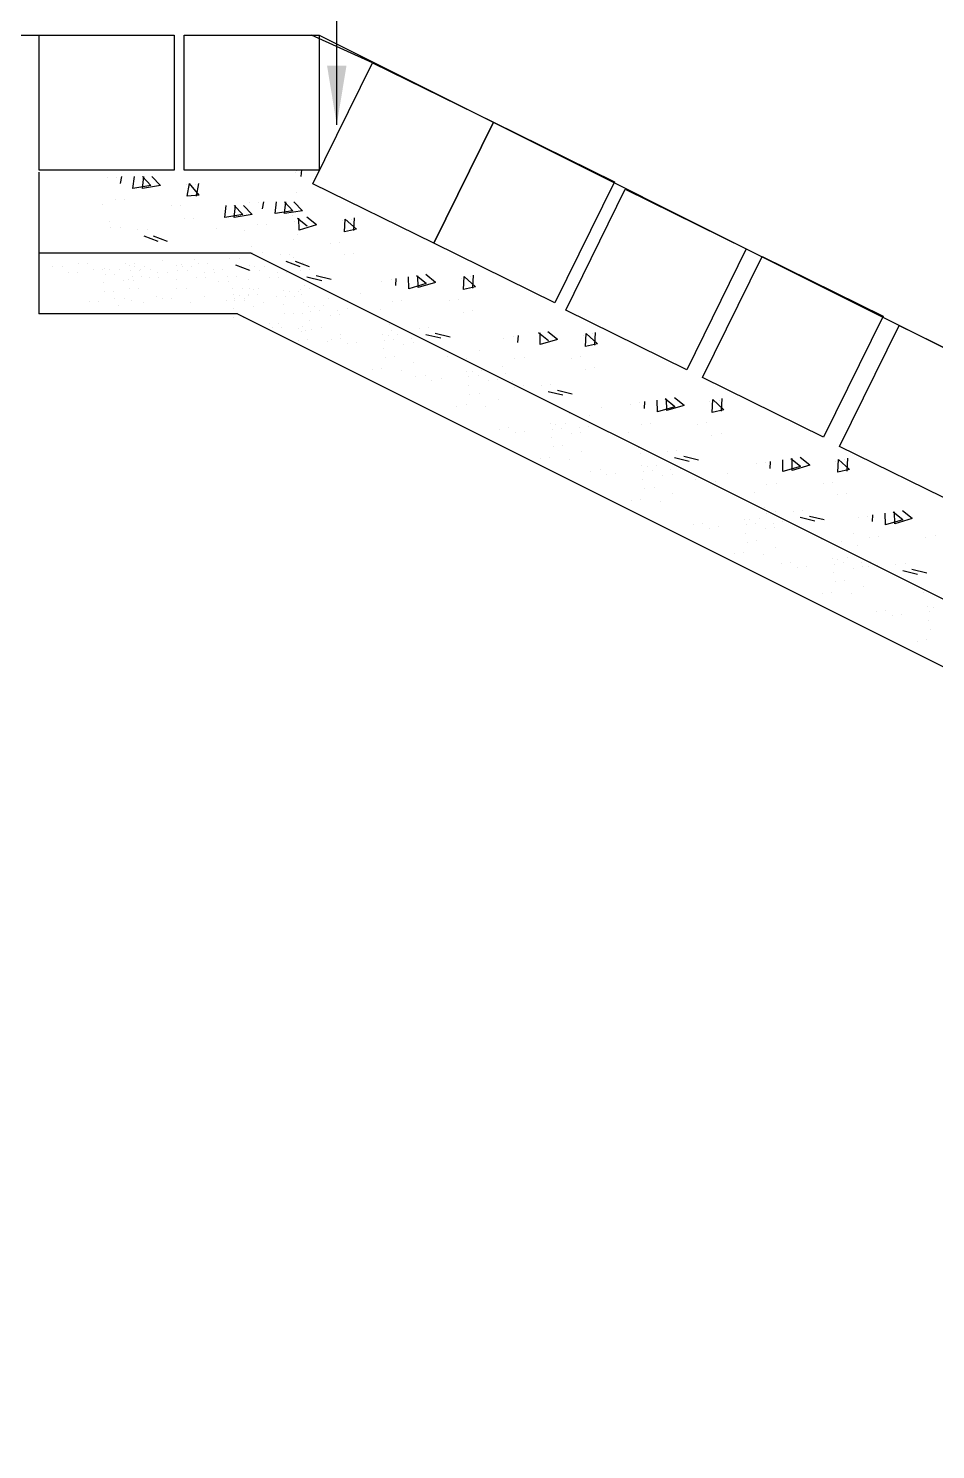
# Model space of a CAD drawing. Header units: metres. Extents: x -98554 to 27544620, y -161930 to 5264560.
# Drawn here: x 19553 to 21861, y 284150 to 287765 of the extents above; entities that cross this region are included whole.
import ezdxf

# ---------------------------------------------------------------- set-up
doc = ezdxf.new("R2010")
doc.units = ezdxf.units.M
doc.header["$LTSCALE"] = 15
doc.header["$MEASUREMENT"] = 0
doc.layers.add('LINE', color=7, linetype='CONTINUOUS')
doc.styles.add('BIG', font='ROMANT.SHX')
doc.dimstyles.new('ISO-25', dxfattribs={"dimtxt": 250, "dimasz": 2.5, "dimexe": 1.25, "dimexo": 0.625, "dimtad": 1, "dimtxsty": 'BIG', "dimcen": 2.5, "dimadec": 0, "dimazin": 0, "dimtfac": 1, "dimtmove": 0, "dimatfit": 3, "dimfxl": 1, "dimarcsym": 0})

msp = doc.modelspace()

# ---------------------------------------------------------------- linework, layer by layer
at = {"layer": 'LINE'}
for p, q in [((17267.229, 287747.78), (19580.367, 287747.78)), ((20428.779, 287677.87), (20273.671, 287747.78)), ((20292.469, 287747.78), (27489.468, 284149.532)), ((19579.567, 287399.007), (19579.567, 287038.91)), ((20232.981, 287399.289), (20232.981, 287399.289)), ((20235.649, 287402.89), (20235.649, 287402.89)), ((20246.796, 287387.903), (20248.729, 287405.497)), ((19753.773, 287386.366), (19753.773, 287386.366)), ((19777.696, 287386.366), (19777.696, 287386.366)), ((19787.72, 287370.606), (19790.931, 287388.012)), ((19864.864, 287365.15), (19819.113, 287358.055)), ((19819.122, 287358.043), (19822.609, 287388.012)), ((19864.864, 287365.15), (19842.928, 287388.012)), ((19888.787, 287365.15), (19843.035, 287358.055)), ((19843.045, 287358.043), (19846.531, 287388.012)), ((19888.787, 287365.15), (19866.85, 287388.012)), ((19955.102, 287367.434), (19955.102, 287367.434)), ((19957, 287338.325), (19962.948, 287370.57)), ((19987.739, 287341.03), (19962.939, 287370.586)), ((19979.025, 287367.434), (19979.025, 287367.434)), ((19980.923, 287338.325), (19986.871, 287370.57)), ((19774.101, 287330.817), (19774.101, 287330.817)), ((19798.023, 287330.817), (19798.023, 287330.817)), ((19987.739, 287341.03), (19956.991, 287338.34)), ((20236.113, 287347.227), (20236.113, 287347.227)), ((19740.774, 287315.937), (19740.774, 287315.937)), ((19916.76, 287313.897), (19916.76, 287313.897)), ((19940.683, 287313.897), (19940.683, 287313.897)), ((20098.198, 287291.335), (20052.447, 287284.239)), ((20052.457, 287284.228), (20055.943, 287314.197)), ((20098.198, 287291.335), (20076.262, 287314.197)), ((20122.121, 287291.335), (20076.37, 287284.239)), ((20076.379, 287284.228), (20079.866, 287314.197)), ((20122.121, 287291.335), (20100.185, 287314.197)), ((20115.122, 287322.191), (20115.122, 287322.191)), ((20139.045, 287322.191), (20139.045, 287322.191)), ((20149.069, 287306.432), (20152.28, 287323.838)), ((20226.213, 287300.976), (20180.462, 287293.88)), ((20180.472, 287293.869), (20183.958, 287323.838)), ((20226.213, 287300.976), (20204.277, 287323.838)), ((20250.136, 287300.976), (20204.385, 287293.88)), ((20204.394, 287293.869), (20207.881, 287323.838)), ((20225.947, 287289.833), (20225.947, 287289.833)), ((20250.136, 287300.976), (20228.2, 287323.838)), ((19759.778, 287274.317), (19759.778, 287274.317)), ((19762.869, 287259.315), (19762.869, 287259.315)), ((19786.792, 287259.315), (19786.792, 287259.315)), ((19831.838, 287254.483), (19831.838, 287254.483)), ((19855.761, 287254.483), (19855.761, 287254.483)), ((19949.171, 287281.153), (19949.171, 287281.153)), ((19973.094, 287281.153), (19973.094, 287281.153)), ((20031.357, 287257.001), (20031.357, 287257.001)), ((20135.45, 287266.642), (20135.45, 287266.642)), ((20159.372, 287266.642), (20159.372, 287266.642)), ((20230.123, 287275.096), (20230.123, 287275.096)), ((20262.519, 287261.982), (20237.786, 287281.785)), ((20241.814, 287252.088), (20241.359, 287282.256)), ((20286.237, 287265.104), (20241.803, 287252.098)), ((20286.237, 287265.104), (20261.504, 287284.908)), ((20351.687, 287276.024), (20351.687, 287276.024)), ((20387.491, 287254.106), (20357.357, 287247.426)), ((20357.368, 287247.412), (20359.057, 287280.158)), ((20387.491, 287254.106), (20359.045, 287280.172)), ((20375.405, 287279.147), (20375.405, 287279.147)), ((20381.086, 287250.534), (20382.775, 287283.28)), ((19883.193, 287222.62), (19847.174, 287236.447)), ((19907.116, 287222.62), (19871.097, 287236.447)), ((20102.123, 287251.763), (20102.123, 287251.763)), ((20227.357, 287227.547), (20227.357, 287227.547)), ((20237.607, 287239.649), (20237.607, 287239.649)), ((20320.661, 287217.941), (20320.661, 287217.941)), ((20344.379, 287221.063), (20344.379, 287221.063)), ((20119.799, 287193.237), (19579.567, 287193.237)), ((20065.172, 287180.668), (20065.172, 287180.668)), ((20089.095, 287180.668), (20089.095, 287180.668)), ((20119.799, 287193.237), (23581.082, 285462.717)), ((20121.127, 287210.143), (20121.127, 287210.143)), ((20124.218, 287195.14), (20124.218, 287195.14)), ((20148.141, 287195.14), (20148.141, 287195.14)), ((20193.187, 287190.309), (20193.187, 287190.309)), ((20217.11, 287190.309), (20217.11, 287190.309)), ((20227.746, 287183.26), (20227.746, 287183.26)), ((20357.068, 287189.707), (20357.068, 287189.707)), ((20380.786, 287192.83), (20380.786, 287192.83)), ((19615.218, 287158.431), (19615.218, 287158.431)), ((19639.141, 287158.431), (19639.141, 287158.431)), ((19654.163, 287143.766), (19654.163, 287143.766)), ((19678.086, 287143.766), (19678.086, 287143.766)), ((19679.458, 287166.452), (19679.458, 287166.452)), ((19703.381, 287166.452), (19703.381, 287166.452)), ((19718.403, 287151.787), (19718.403, 287151.787)), ((19742.326, 287151.787), (19742.326, 287151.787)), ((19745.523, 287154.9), (19745.523, 287154.9)), ((19759.719, 287151.219), (19759.719, 287151.219)), ((19783.641, 287151.219), (19783.641, 287151.219)), ((19799.908, 287166.452), (19799.908, 287166.452)), ((19809.763, 287162.922), (19809.763, 287162.922)), ((19812.854, 287147.919), (19812.854, 287147.919)), ((19823.831, 287166.452), (19823.831, 287166.452)), ((19823.958, 287159.241), (19823.958, 287159.241)), ((19836.776, 287147.919), (19836.776, 287147.919)), ((19838.853, 287151.787), (19838.853, 287151.787)), ((19847.881, 287159.241), (19847.881, 287159.241)), ((19862.776, 287151.787), (19862.776, 287151.787)), ((19893.244, 287174.682), (19893.244, 287174.682)), ((19930.213, 287162.922), (19930.213, 287162.922)), ((19933.304, 287147.919), (19933.304, 287147.919)), ((19942.646, 287163.242), (19942.646, 287163.242)), ((19944.408, 287159.241), (19944.408, 287159.241)), ((19957.226, 287147.919), (19957.226, 287147.919)), ((19968.331, 287159.241), (19968.331, 287159.241)), ((19975.973, 287178.121), (19975.973, 287178.121)), ((19984.598, 287166.452), (19984.598, 287166.452)), ((20008.521, 287166.452), (20008.521, 287166.452)), ((20023.543, 287151.787), (20023.543, 287151.787)), ((20047.466, 287151.787), (20047.466, 287151.787)), ((20116.528, 287148.805), (20080.508, 287162.631)), ((20114.902, 287162.922), (20114.902, 287162.922)), ((20117.993, 287147.919), (20117.993, 287147.919)), ((20129.098, 287159.241), (20129.098, 287159.241)), ((20141.916, 287147.919), (20141.916, 287147.919)), ((20153.021, 287159.241), (20153.021, 287159.241)), ((20244.543, 287158.446), (20208.523, 287172.272)), ((20225.649, 287166.955), (20225.649, 287166.955)), ((20268.465, 287158.446), (20232.446, 287172.272)), ((20244.22, 287147.951), (20244.22, 287147.951)), ((20249.508, 287168.699), (20249.508, 287168.699)), ((20267.938, 287151.073), (20267.938, 287151.073)), ((19744.192, 287119.132), (19744.192, 287119.132)), ((19748.614, 287139.897), (19748.614, 287139.897)), ((19772.536, 287139.897), (19772.536, 287139.897)), ((19796.161, 287123.636), (19796.161, 287123.636)), ((19808.432, 287127.154), (19808.432, 287127.154)), ((19817.583, 287135.066), (19817.583, 287135.066)), ((19820.084, 287123.636), (19820.084, 287123.636)), ((19841.505, 287135.066), (19841.505, 287135.066)), ((19860.401, 287131.658), (19860.401, 287131.658)), ((19881.823, 287143.088), (19881.823, 287143.088)), ((19884.324, 287131.658), (19884.324, 287131.658)), ((19905.745, 287143.088), (19905.745, 287143.088)), ((19928.882, 287127.154), (19928.882, 287127.154)), ((19980.851, 287131.658), (19980.851, 287131.658)), ((20002.273, 287143.088), (20002.273, 287143.088)), ((20004.774, 287131.658), (20004.774, 287131.658)), ((20026.195, 287143.088), (20026.195, 287143.088)), ((20037.526, 287122.017), (20037.526, 287122.017)), ((20058.947, 287133.447), (20058.947, 287133.447)), ((20061.449, 287122.017), (20061.449, 287122.017)), ((20082.87, 287133.447), (20082.87, 287133.447)), ((20113.572, 287127.154), (20113.572, 287127.154)), ((20165.541, 287131.658), (20165.541, 287131.658)), ((20186.962, 287143.088), (20186.962, 287143.088)), ((20189.464, 287131.658), (20189.464, 287131.658)), ((20210.885, 287143.088), (20210.885, 287143.088)), ((20254.593, 287110.508), (20254.593, 287110.508)), ((20299.295, 287123.064), (20261.779, 287132.071)), ((20323.013, 287126.186), (20285.497, 287135.193)), ((20452.336, 287122.275), (20452.336, 287122.275)), ((20476.054, 287125.398), (20476.054, 287125.398)), ((20488.05, 287111.082), (20488.961, 287128.758)), ((20520.823, 287102.725), (20520.368, 287132.893)), ((20565.246, 287115.741), (20520.812, 287102.735)), ((20565.246, 287115.741), (20540.513, 287135.545)), ((20544.541, 287105.847), (20544.086, 287136.015)), ((20588.964, 287118.864), (20544.53, 287105.857)), ((20588.964, 287118.864), (20564.231, 287138.667)), ((20654.414, 287129.784), (20654.414, 287129.784)), ((20690.218, 287107.866), (20660.084, 287101.185)), ((20660.095, 287101.171), (20661.784, 287133.917)), ((20690.218, 287107.866), (20661.772, 287133.931)), ((20678.132, 287132.906), (20678.132, 287132.906)), ((20683.813, 287104.294), (20685.502, 287137.04)), ((19745.773, 287095.7), (19745.773, 287095.7)), ((19769.696, 287095.7), (19769.696, 287095.7)), ((19772.867, 287078.42), (19772.867, 287078.42)), ((19796.79, 287078.42), (19796.79, 287078.42)), ((19810.013, 287103.721), (19810.013, 287103.721)), ((19815.279, 287073.838), (19815.279, 287073.838)), ((19833.935, 287103.721), (19833.935, 287103.721)), ((19879.519, 287081.859), (19879.519, 287081.859)), ((19893.317, 287078.42), (19893.317, 287078.42)), ((19917.24, 287078.42), (19917.24, 287078.42)), ((19930.463, 287103.721), (19930.463, 287103.721)), ((19954.385, 287103.721), (19954.385, 287103.721)), ((19999.969, 287081.859), (19999.969, 287081.859)), ((20056.643, 287072.218), (20056.643, 287072.218)), ((20072.928, 287102.278), (20072.928, 287102.278)), ((20075.217, 287089.106), (20075.217, 287089.106)), ((20078.007, 287078.42), (20078.007, 287078.42)), ((20078.308, 287074.103), (20078.308, 287074.103)), ((20089.413, 287085.426), (20089.413, 287085.426)), ((20096.851, 287102.278), (20096.851, 287102.278)), ((20101.93, 287078.42), (20101.93, 287078.42)), ((20102.231, 287074.103), (20102.231, 287074.103)), ((20111.873, 287087.613), (20111.873, 287087.613)), ((20113.336, 287085.426), (20113.336, 287085.426)), ((20115.152, 287103.721), (20115.152, 287103.721)), ((20126.578, 287100.867), (20126.578, 287100.867)), ((20135.795, 287087.613), (20135.795, 287087.613)), ((20139.075, 287103.721), (20139.075, 287103.721)), ((20184.658, 287081.859), (20184.658, 287081.859)), ((20203.232, 287098.747), (20203.232, 287098.747)), ((20206.323, 287083.745), (20206.323, 287083.745)), ((20217.428, 287095.067), (20217.428, 287095.067)), ((20230.246, 287083.745), (20230.246, 287083.745)), ((20241.351, 287095.067), (20241.351, 287095.067)), ((20244.212, 287100.322), (20244.212, 287100.322)), ((20248.183, 287089.316), (20248.183, 287089.316)), ((20267.93, 287103.444), (20267.93, 287103.444)), ((20315.516, 287076.848), (20315.516, 287076.848)), ((20365.989, 287071.953), (20365.989, 287071.953)), ((20397.088, 287091.055), (20397.088, 287091.055)), ((20503.458, 287072.978), (20503.458, 287072.978)), ((20623.388, 287071.7), (20623.388, 287071.7)), ((20647.106, 287074.823), (20647.106, 287074.823)), ((20084.803, 287038.91), (19579.567, 287038.91)), ((19708.628, 287070.399), (19708.628, 287070.399)), ((19732.55, 287070.399), (19732.55, 287070.399)), ((19781.952, 287058.958), (19781.952, 287058.958)), ((19846.192, 287066.98), (19846.192, 287066.98)), ((19966.642, 287066.98), (19966.642, 287066.98)), ((20073.887, 287053.338), (20073.887, 287053.338)), ((20084.803, 287038.91), (23544.114, 285309.375)), ((20125.856, 287057.842), (20125.856, 287057.842)), ((20151.332, 287066.98), (20151.332, 287066.98)), ((20201.902, 287062.979), (20201.902, 287062.979)), ((20203.482, 287039.547), (20203.482, 287039.547)), ((20227.405, 287039.547), (20227.405, 287039.547)), ((20249.919, 287039.316), (20249.919, 287039.316)), ((20253.871, 287067.483), (20253.871, 287067.483)), ((20266.13, 287058.484), (20266.13, 287058.484)), ((20271.153, 287044.013), (20271.153, 287044.013)), ((20280.685, 287056.688), (20280.685, 287056.688)), ((20294.871, 287047.136), (20294.871, 287047.136)), ((20304.403, 287059.81), (20304.403, 287059.81)), ((20340.162, 287048.225), (20340.162, 287048.225)), ((20344.134, 287037.219), (20344.134, 287037.219)), ((20363.88, 287051.347), (20363.88, 287051.347)), ((20448.641, 287050.753), (20448.641, 287050.753)), ((20479.74, 287069.855), (20479.74, 287069.855)), ((20659.795, 287043.467), (20659.795, 287043.467)), ((20683.513, 287046.589), (20683.513, 287046.589)), ((20075.467, 287029.906), (20075.467, 287029.906)), ((20099.39, 287029.906), (20099.39, 287029.906)), ((20166.337, 287014.246), (20166.337, 287014.246)), ((20173.593, 287004.605), (20173.593, 287004.605)), ((20190.26, 287014.246), (20190.26, 287014.246)), ((20197.515, 287004.605), (20197.515, 287004.605)), ((20239.661, 287002.805), (20239.661, 287002.805)), ((20249.587, 287006.016), (20249.587, 287006.016)), ((20269.479, 287022.848), (20269.479, 287022.848)), ((20274.105, 286999.822), (20274.105, 286999.822)), ((20297.823, 287002.945), (20297.823, 287002.945)), ((20320.416, 287034.097), (20320.416, 287034.097)), ((20472.915, 287011.969), (20472.915, 287011.969)), ((20501.655, 287000.621), (20501.655, 287000.621)), ((20546.947, 287001.71), (20546.947, 287001.71)), ((20570.665, 287004.833), (20570.665, 287004.833)), ((20240.58, 286969.89), (20240.58, 286969.89)), ((20246.917, 286993.164), (20246.917, 286993.164)), ((20256.843, 286996.375), (20256.843, 286996.375)), ((20264.298, 286973.012), (20264.298, 286973.012)), ((20314.77, 286968.117), (20314.77, 286968.117)), ((20324.192, 286972.596), (20324.192, 286972.596)), ((20345.87, 286987.22), (20345.87, 286987.22)), ((20347.91, 286975.719), (20347.91, 286975.719)), ((20364.718, 286963.14), (20364.718, 286963.14)), ((20388.436, 286966.262), (20388.436, 286966.262)), ((20453.843, 286986.103), (20453.843, 286986.103)), ((20458.865, 286971.633), (20458.865, 286971.633)), ((20468.397, 286984.307), (20468.397, 286984.307)), ((20477.937, 286997.499), (20477.937, 286997.499)), ((20482.583, 286974.755), (20482.583, 286974.755)), ((20492.115, 286987.43), (20492.115, 286987.43)), ((20527.875, 286975.845), (20527.875, 286975.845)), ((20531.847, 286964.839), (20531.847, 286964.839)), ((20551.593, 286978.967), (20551.593, 286978.967)), ((20602.022, 286976.823), (20564.506, 286985.83)), ((20625.74, 286979.946), (20588.224, 286988.953)), ((20763.024, 286977.083), (20763.024, 286977.083)), ((20786.742, 286980.205), (20786.742, 286980.205)), ((20798.738, 286965.889), (20799.649, 286983.566)), ((20875.934, 286970.549), (20851.201, 286990.352)), ((20855.229, 286960.655), (20854.774, 286990.823)), ((20899.652, 286973.671), (20855.218, 286960.665)), ((20899.652, 286973.671), (20874.919, 286993.475)), ((20965.102, 286984.591), (20965.102, 286984.591)), ((21000.906, 286962.673), (20970.772, 286955.993)), ((20970.783, 286955.979), (20972.472, 286988.725)), ((21000.906, 286962.673), (20972.461, 286988.739)), ((20988.82, 286987.714), (20988.82, 286987.714)), ((20994.501, 286959.101), (20996.19, 286991.847)), ((20457.192, 286950.467), (20457.192, 286950.467)), ((20461.817, 286927.442), (20461.817, 286927.442)), ((20485.535, 286930.564), (20485.535, 286930.564)), ((20508.129, 286961.717), (20508.129, 286961.717)), ((20618.243, 286930.607), (20618.243, 286930.607)), ((20699.815, 286944.815), (20699.815, 286944.815)), ((20814.146, 286927.785), (20814.146, 286927.785)), ((20934.076, 286926.508), (20934.076, 286926.508)), ((20957.794, 286929.63), (20957.794, 286929.63)), ((20428.292, 286897.509), (20428.292, 286897.509)), ((20452.01, 286900.632), (20452.01, 286900.632)), ((20502.483, 286895.737), (20502.483, 286895.737)), ((20533.582, 286914.839), (20533.582, 286914.839)), ((20668.58, 286893.008), (20668.58, 286893.008)), ((20668.716, 286925.712), (20668.716, 286925.712)), ((20683.135, 286891.212), (20683.135, 286891.212)), ((20706.853, 286894.334), (20706.853, 286894.334)), ((20759.329, 286905.561), (20759.329, 286905.561)), ((20790.428, 286924.663), (20790.428, 286924.663)), ((20970.484, 286898.274), (20970.484, 286898.274)), ((20994.201, 286901.397), (20994.201, 286901.397)), ((20538.93, 286879.5), (20538.93, 286879.5)), ((20562.648, 286882.623), (20562.648, 286882.623)), ((20579.456, 286870.044), (20579.456, 286870.044)), ((20603.174, 286873.167), (20603.174, 286873.167)), ((20671.93, 286857.372), (20671.93, 286857.372)), ((20673.603, 286878.537), (20673.603, 286878.537)), ((20697.321, 286881.659), (20697.321, 286881.659)), ((20722.866, 286868.621), (20722.866, 286868.621)), ((20742.613, 286882.749), (20742.613, 286882.749)), ((20746.584, 286871.743), (20746.584, 286871.743)), ((20766.331, 286885.871), (20766.331, 286885.871)), ((20783.603, 286866.777), (20783.603, 286866.777)), ((20812.344, 286855.429), (20812.344, 286855.429)), ((20857.635, 286856.518), (20857.635, 286856.518)), ((20881.353, 286859.641), (20881.353, 286859.641)), ((20676.555, 286834.346), (20676.555, 286834.346)), ((20700.273, 286837.469), (20700.273, 286837.469)), ((20748.32, 286821.744), (20748.32, 286821.744)), ((20788.626, 286852.306), (20788.626, 286852.306)), ((20912.71, 286831.631), (20875.194, 286840.638)), ((20936.428, 286834.753), (20898.912, 286843.76)), ((21153.302, 286789.529), (21152.847, 286819.696)), ((21197.725, 286802.545), (21172.992, 286822.349)), ((21177.02, 286792.651), (21176.565, 286822.819)), ((21221.443, 286805.668), (21196.71, 286825.471)), ((21292.574, 286787.975), (21294.262, 286820.721)), ((21322.697, 286794.669), (21294.251, 286820.735)), ((21310.611, 286819.71), (21310.611, 286819.71)), ((21316.292, 286791.097), (21317.98, 286823.843)), ((20643.03, 286804.413), (20643.03, 286804.413)), ((20666.748, 286807.536), (20666.748, 286807.536)), ((20717.221, 286802.641), (20717.221, 286802.641)), ((20928.932, 286785.415), (20928.932, 286785.415)), ((21010.504, 286799.622), (21010.504, 286799.622)), ((21084.815, 286809.079), (21084.815, 286809.079)), ((21108.533, 286812.202), (21108.533, 286812.202)), ((21120.529, 286797.886), (21121.44, 286815.562)), ((21197.725, 286802.545), (21153.291, 286789.539)), ((21221.443, 286805.668), (21177.009, 286792.661)), ((21286.893, 286816.587), (21286.893, 286816.587)), ((21322.697, 286794.669), (21292.563, 286787.989)), ((20774.66, 286748.713), (20774.66, 286748.713)), ((20880.592, 286759.098), (20880.592, 286759.098)), ((20895.147, 286757.302), (20895.147, 286757.302)), ((20909.333, 286747.749), (20909.333, 286747.749)), ((20918.865, 286760.424), (20918.865, 286760.424)), ((20954.624, 286748.839), (20954.624, 286748.839)), ((20978.342, 286751.961), (20978.342, 286751.961)), ((20979.404, 286780.52), (20979.404, 286780.52)), ((21112.219, 286756.659), (21112.219, 286756.659)), ((21135.937, 286759.781), (21135.937, 286759.781)), ((21255.867, 286758.504), (21255.867, 286758.504)), ((21279.585, 286761.627), (21279.585, 286761.627)), ((20750.942, 286745.591), (20750.942, 286745.591)), ((20791.467, 286736.134), (20791.467, 286736.134)), ((20815.185, 286739.257), (20815.185, 286739.257)), ((20883.942, 286723.462), (20883.942, 286723.462)), ((20885.615, 286744.627), (20885.615, 286744.627)), ((20934.878, 286734.711), (20934.878, 286734.711)), ((20958.596, 286737.833), (20958.596, 286737.833)), ((21081.119, 286737.557), (21081.119, 286737.557)), ((21292.274, 286730.27), (21292.274, 286730.27)), ((21315.992, 286733.393), (21315.992, 286733.393)), ((20878.76, 286673.626), (20878.76, 286673.626)), ((20888.567, 286700.436), (20888.567, 286700.436)), ((20912.285, 286703.559), (20912.285, 286703.559)), ((20960.332, 286687.834), (20960.332, 286687.834)), ((21105.393, 286698.773), (21105.393, 286698.773)), ((21110.416, 286684.302), (21110.416, 286684.302)), ((21134.134, 286687.425), (21134.134, 286687.425)), ((21179.426, 286688.514), (21179.426, 286688.514)), ((21203.144, 286691.637), (21203.144, 286691.637)), ((21258.219, 286666.75), (21220.703, 286675.756)), ((21541.139, 286653.57), (21516.407, 286673.373)), ((20855.042, 286670.504), (20855.042, 286670.504)), ((20929.232, 286668.731), (20929.232, 286668.731)), ((20983.696, 286638.685), (20983.696, 286638.685)), ((21007.414, 286641.807), (21007.414, 286641.807)), ((21113.346, 286652.192), (21113.346, 286652.192)), ((21118.369, 286637.721), (21118.369, 286637.721)), ((21127.901, 286650.396), (21127.901, 286650.396)), ((21142.087, 286640.843), (21142.087, 286640.843)), ((21151.619, 286653.518), (21151.619, 286653.518)), ((21187.378, 286641.933), (21187.378, 286641.933)), ((21234.501, 286663.627), (21196.985, 286672.634)), ((21211.096, 286645.055), (21211.096, 286645.055)), ((21404.511, 286656.982), (21404.511, 286656.982)), ((21428.229, 286660.104), (21428.229, 286660.104)), ((21440.225, 286645.788), (21441.137, 286663.464)), ((21472.998, 286637.431), (21472.543, 286667.599)), ((21517.421, 286650.448), (21472.987, 286637.441)), ((21517.421, 286650.448), (21492.689, 286670.251)), ((21496.716, 286640.554), (21496.261, 286670.721)), ((21541.139, 286653.57), (21496.705, 286640.564)), ((21606.589, 286664.49), (21606.589, 286664.49)), ((21642.393, 286642.572), (21612.259, 286635.891)), ((21612.27, 286635.877), (21613.959, 286668.623)), ((21642.393, 286642.572), (21613.948, 286668.637)), ((21630.307, 286667.612), (21630.307, 286667.612)), ((21635.988, 286639), (21637.677, 286671.746)), ((21024.222, 286629.228), (21024.222, 286629.228)), ((21047.94, 286632.351), (21047.94, 286632.351)), ((21116.696, 286616.556), (21116.696, 286616.556)), ((21167.632, 286627.805), (21167.632, 286627.805)), ((21191.35, 286630.927), (21191.35, 286630.927)), ((21250.722, 286617.411), (21250.722, 286617.411)), ((21301.195, 286612.516), (21301.195, 286612.516)), ((21332.294, 286631.618), (21332.294, 286631.618)), ((21431.915, 286604.561), (21431.915, 286604.561)), ((21455.633, 286607.684), (21455.633, 286607.684)), ((21575.563, 286606.407), (21575.563, 286606.407)), ((21599.281, 286609.529), (21599.281, 286609.529)), ((21111.514, 286566.72), (21111.514, 286566.72)), ((21121.321, 286593.53), (21121.321, 286593.53)), ((21145.039, 286596.653), (21145.039, 286596.653)), ((21193.086, 286580.928), (21193.086, 286580.928)), ((21400.816, 286585.459), (21400.816, 286585.459)), ((21611.971, 286578.173), (21611.971, 286578.173)), ((21635.689, 286581.295), (21635.689, 286581.295)), ((21087.796, 286563.598), (21087.796, 286563.598)), ((21161.986, 286561.825), (21161.986, 286561.825)), ((21425.09, 286546.675), (21425.09, 286546.675)), ((21430.113, 286532.205), (21430.113, 286532.205)), ((21453.831, 286535.327), (21453.831, 286535.327)), ((21499.122, 286536.417), (21499.122, 286536.417)), ((21522.84, 286539.539), (21522.84, 286539.539)), ((21733.825, 286501.857), (21733.37, 286532.024)), ((21778.248, 286514.873), (21753.515, 286534.676)), ((21757.543, 286504.979), (21757.088, 286535.147)), ((21801.966, 286517.995), (21777.233, 286537.799)), ((21244.522, 286503.11), (21244.522, 286503.11)), ((21268.24, 286506.232), (21268.24, 286506.232)), ((21285.048, 286493.654), (21285.048, 286493.654)), ((21308.766, 286496.776), (21308.766, 286496.776)), ((21374.173, 286516.617), (21374.173, 286516.617)), ((21379.196, 286502.147), (21379.196, 286502.147)), ((21388.727, 286514.821), (21388.727, 286514.821)), ((21402.914, 286505.269), (21402.914, 286505.269)), ((21412.445, 286517.944), (21412.445, 286517.944)), ((21448.205, 286506.358), (21448.205, 286506.358)), ((21452.177, 286495.353), (21452.177, 286495.353)), ((21471.923, 286509.481), (21471.923, 286509.481)), ((21554.197, 286511.53), (21516.681, 286520.536)), ((21577.915, 286514.652), (21540.399, 286523.659)), ((21665.338, 286521.407), (21665.338, 286521.407)), ((21689.056, 286524.529), (21689.056, 286524.529)), ((21701.052, 286510.213), (21701.963, 286527.89)), ((21778.248, 286514.873), (21733.814, 286501.867)), ((21801.966, 286517.995), (21757.532, 286504.989)), ((21377.522, 286480.981), (21377.522, 286480.981)), ((21382.148, 286457.956), (21382.148, 286457.956)), ((21405.866, 286461.078), (21405.866, 286461.078)), ((21428.459, 286492.231), (21428.459, 286492.231)), ((21570.419, 286465.313), (21570.419, 286465.313)), ((21620.891, 286460.419), (21620.891, 286460.419)), ((21651.991, 286479.521), (21651.991, 286479.521)), ((21692.742, 286468.987), (21692.742, 286468.987)), ((21716.46, 286472.109), (21716.46, 286472.109)), ((21836.389, 286470.832), (21836.389, 286470.832)), ((21860.107, 286473.954), (21860.107, 286473.954)), ((21348.622, 286428.023), (21348.622, 286428.023)), ((21372.34, 286431.146), (21372.34, 286431.146)), ((21422.813, 286426.251), (21422.813, 286426.251)), ((21453.912, 286445.353), (21453.912, 286445.353)), ((21661.642, 286449.885), (21661.642, 286449.885)), ((21468.268, 286403.109), (21468.268, 286403.109)), ((21491.986, 286406.232), (21491.986, 286406.232)), ((21508.794, 286393.653), (21508.794, 286393.653)), ((21532.512, 286396.775), (21532.512, 286396.775)), ((21597.919, 286416.616), (21597.919, 286416.616)), ((21602.942, 286402.146), (21602.942, 286402.146)), ((21612.474, 286414.82), (21612.474, 286414.82)), ((21626.66, 286405.268), (21626.66, 286405.268)), ((21636.192, 286417.943), (21636.192, 286417.943)), ((21652.205, 286392.23), (21652.205, 286392.23)), ((21671.951, 286406.358), (21671.951, 286406.358)), ((21675.923, 286395.352), (21675.923, 286395.352)), ((21685.916, 286411.101), (21685.916, 286411.101)), ((21690.939, 286396.63), (21690.939, 286396.63)), ((21695.669, 286409.48), (21695.669, 286409.48)), ((21714.657, 286399.753), (21714.657, 286399.753)), ((21759.949, 286400.842), (21759.949, 286400.842)), ((21815.024, 286375.955), (21777.508, 286384.962)), ((21783.666, 286403.965), (21783.666, 286403.965)), ((21838.742, 286379.077), (21801.226, 286388.084)), ((21601.268, 286380.98), (21601.268, 286380.98)), ((21605.894, 286357.955), (21605.894, 286357.955)), ((21629.612, 286361.077), (21629.612, 286361.077)), ((21572.369, 286328.022), (21572.369, 286328.022)), ((21596.087, 286331.145), (21596.087, 286331.145)), ((21646.559, 286326.25), (21646.559, 286326.25)), ((21677.659, 286345.352), (21677.659, 286345.352)), ((21831.245, 286329.739), (21831.245, 286329.739)), ((21711.078, 286281.345), (21711.078, 286281.345)), ((21734.796, 286284.467), (21734.796, 286284.467)), ((21840.729, 286294.852), (21840.729, 286294.852)), ((21845.751, 286280.381), (21845.751, 286280.381)), ((21855.283, 286293.056), (21855.283, 286293.056)), ((21751.604, 286271.889), (21751.604, 286271.889)), ((21775.322, 286275.011), (21775.322, 286275.011)), ((21844.078, 286259.216), (21844.078, 286259.216)), ((21815.178, 286206.258), (21815.178, 286206.258)), ((21838.896, 286209.38), (21838.896, 286209.38)), ((21848.703, 286236.191), (21848.703, 286236.191))]:
    msp.add_line(p, q, dxfattribs=at)
for points in [[(19580.367, 287747.78), (19923.567, 287747.78), (19923.567, 287404.58), (19580.367, 287404.58)], [(19949.269, 287747.78), (20292.469, 287747.78), (20292.469, 287404.58), (19949.269, 287404.58)], [(20428.779, 287677.87), (20736.646, 287526.199), (20584.975, 287218.332), (20277.108, 287370.003)], [(20736.646, 287526.199), (21044.514, 287374.528), (20892.843, 287066.661), (20584.975, 287218.332)], [(21071.77, 287355.782), (21379.637, 287204.111), (21227.966, 286896.244), (20920.099, 287047.915)], [(21420.272, 287184.619), (21728.139, 287032.948), (21576.468, 286725.081), (21268.601, 286876.752)], [(21768.78, 287009.605), (22076.647, 286857.934), (21924.976, 286550.067), (21617.109, 286701.738)]]:
    msp.add_lwpolyline(points, close=True, dxfattribs=at)

# ---------------------------------------------------------------- leaders
msp.add_leader([(20337.596, 287519.943), (20337.596, 288245.412), (20533.46, 288245.412)], dimstyle='ISO-25', override={"dimtxt": 300, "dimasz": 150, "dimgap": 40, "dimclrd": 5}, dxfattribs=at)

doc.saveas('drawing.dxf')
